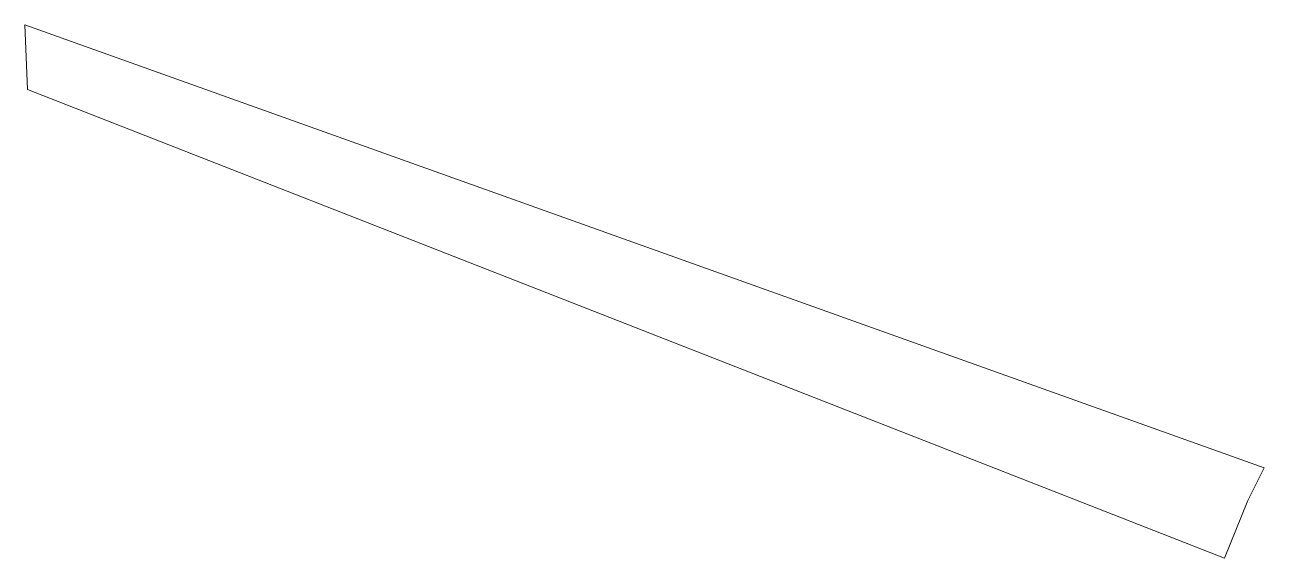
# Model space of a CAD drawing. Header units: millimetres. Extents: x 613315 to 613640, y 1315400 to 1315539.
import ezdxf

# ---------------------------------------------------------------- set-up
doc = ezdxf.new("R2010")
doc.units = ezdxf.units.MM

msp = doc.modelspace()

# ---------------------------------------------------------------- linework, layer by layer
at = {"color": 7, "lineweight": 0}
msp.add_lwpolyline([(613316.02, 1315522.45), (613315.34, 1315539.4), (613640.03, 1315423.26), (613635.71, 1315414.78), (613629.66, 1315399.62)], close=True, dxfattribs=at)

doc.saveas('drawing.dxf')
